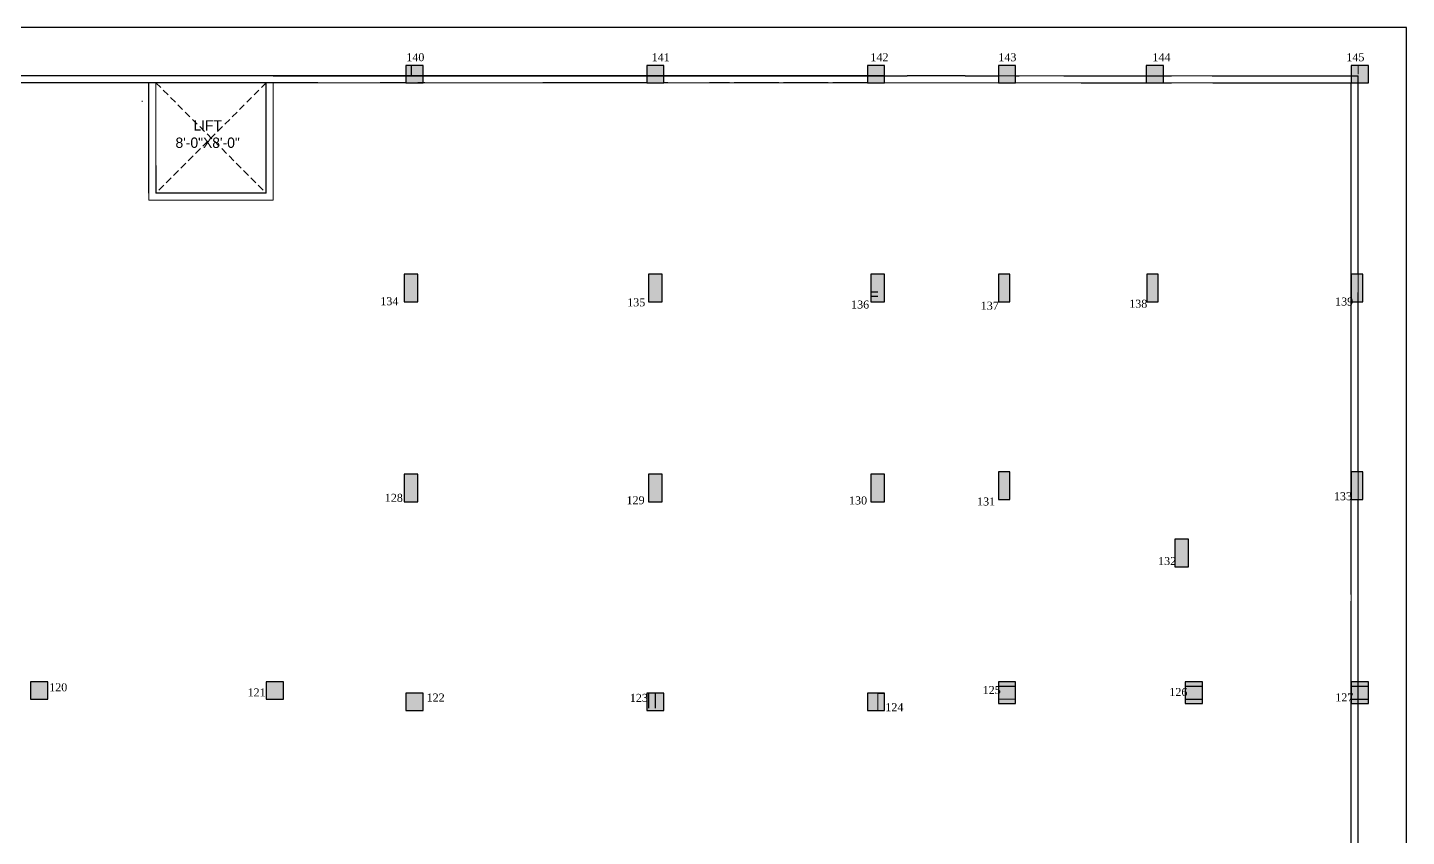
# Model space of a CAD drawing. Header units: inches. Extents: x -90 to 2036, y -33 to 3377.
# Drawn here: x 774 to 1974, y 1906 to 2609 of the extents above; entities that cross this region are included whole.
import ezdxf

# ---------------------------------------------------------------- set-up
doc = ezdxf.new("R2010")
doc.units = ezdxf.units.IN
doc.header["$MEASUREMENT"] = 0
doc.linetypes.add('DASHED', pattern=[0.75, 0.5, -0.25])
doc.layers.get('0').update_dxf_attribs({"color": 8, "linetype": 'CONTINUOUS'})
for name, color, linetype in [('BOUNDARY', 8, 'CONTINUOUS'), ('COLUMN', 8, 'CONTINUOUS'), ('TEXT', 8, 'CONTINUOUS'), ('WALL', 8, 'CONTINUOUS')]:
    doc.layers.add(name, color=color, linetype=linetype)
doc.styles.add('H St Bt', font='stylu.ttf')
doc.styles.add('TECHNICBOLD', font='times.ttf', dxfattribs={"height": 10})

msp = doc.modelspace()

# ---------------------------------------------------------------- hatches: boundary and pattern name
at = {"layer": 'COLUMN', "linetype": 'Continuous'}
for points in [[(1118.5, 2576), (1103.5, 2576), (1103.5, 2561), (1118.5, 2561)], [(1328, 2576), (1313, 2576), (1313, 2561), (1328, 2561)], [(1520, 2576), (1505, 2576), (1505, 2561), (1520, 2561)], [(1634, 2576), (1619, 2576), (1619, 2561), (1634, 2561)], [(1762.5, 2576), (1747.5, 2576), (1747.5, 2561), (1762.5, 2561)], [(1941, 2576), (1926, 2576), (1926, 2561), (1941, 2561)], [(1102, 2370.5), (1114, 2370.5), (1114, 2394.5), (1102, 2394.5)], [(1314.5, 2370.5), (1326.5, 2370.5), (1326.5, 2394.5), (1314.5, 2394.5)], [(1508, 2370.5), (1520, 2370.5), (1520, 2394.5), (1508, 2394.5)], [(1619, 2370.5), (1629, 2370.5), (1629, 2394.5), (1619, 2394.5)], [(1748, 2370.5), (1758, 2370.5), (1758, 2394.5), (1748, 2394.5)], [(1926, 2370.5), (1936, 2370.5), (1936, 2394.5), (1926, 2394.5)], [(1102, 2196.5), (1114, 2196.5), (1114, 2220.5), (1102, 2220.5)], [(1314.5, 2196.5), (1326.5, 2196.5), (1326.5, 2220.5), (1314.5, 2220.5)], [(1508, 2196.5), (1520, 2196.5), (1520, 2220.5), (1508, 2220.5)], [(1619, 2198.5), (1629, 2198.5), (1629, 2222.5), (1619, 2222.5)], [(1926, 2198.5), (1936, 2198.5), (1936, 2222.5), (1926, 2222.5)], [(1772.5, 2140), (1784.5, 2140), (1784.5, 2164), (1772.5, 2164)], [(792, 2040), (777, 2040), (777, 2025), (792, 2025)], [(997, 2040), (982, 2040), (982, 2025), (997, 2025)], [(1634, 2040), (1619, 2040), (1619, 2025), (1634, 2025)], [(1796.5, 2040), (1781.5, 2040), (1781.5, 2025), (1796.5, 2025)], [(1941, 2040), (1926, 2040), (1926, 2025), (1941, 2025)], [(1118.5, 2030), (1103.5, 2030), (1103.5, 2015), (1118.5, 2015)], [(1328, 2030), (1313, 2030), (1313, 2015), (1328, 2015)], [(1520, 2030), (1505, 2030), (1505, 2015), (1520, 2015)], [(1634, 2036), (1619, 2036), (1619, 2021), (1634, 2021)], [(1796.5, 2036), (1781.5, 2036), (1781.5, 2021), (1796.5, 2021)], [(1941, 2036), (1926, 2036), (1926, 2021), (1941, 2021)]]:
    msp.add_hatch(color=256, dxfattribs=at).paths.add_polyline_path(points)
at = {"layer": 'TEXT', "lineweight": 0}
for points in [[(1118.5, 2576), (1103.5, 2576), (1103.5, 2561), (1118.5, 2561)], [(1328, 2576), (1313, 2576), (1313, 2561), (1328, 2561)], [(1520, 2576), (1505, 2576), (1505, 2561), (1520, 2561)], [(1634, 2576), (1619, 2576), (1619, 2561), (1634, 2561)], [(1762.5, 2576), (1747.5, 2576), (1747.5, 2561), (1762.5, 2561)], [(1941, 2576), (1926, 2576), (1926, 2561), (1941, 2561)], [(1102, 2370.5), (1114, 2370.5), (1114, 2394.5), (1102, 2394.5)], [(1314.5, 2370.5), (1326.5, 2370.5), (1326.5, 2394.5), (1314.5, 2394.5)], [(1508, 2370.5), (1520, 2370.5), (1520, 2394.5), (1508, 2394.5)], [(1619, 2370.5), (1629, 2370.5), (1629, 2394.5), (1619, 2394.5)], [(1748, 2370.5), (1758, 2370.5), (1758, 2394.5), (1748, 2394.5)], [(1926, 2370.5), (1936, 2370.5), (1936, 2394.5), (1926, 2394.5)], [(1102, 2196.5), (1114, 2196.5), (1114, 2220.5), (1102, 2220.5)], [(1314.5, 2196.5), (1326.5, 2196.5), (1326.5, 2220.5), (1314.5, 2220.5)], [(1508, 2196.5), (1520, 2196.5), (1520, 2220.5), (1508, 2220.5)], [(1619, 2198.5), (1629, 2198.5), (1629, 2222.5), (1619, 2222.5)], [(1926, 2198.5), (1936, 2198.5), (1936, 2222.5), (1926, 2222.5)], [(1772.5, 2140), (1784.5, 2140), (1784.5, 2164), (1772.5, 2164)], [(792, 2040), (777, 2040), (777, 2025), (792, 2025)], [(997, 2040), (982, 2040), (982, 2025), (997, 2025)], [(1634, 2040), (1619, 2040), (1619, 2025), (1634, 2025)], [(1796.5, 2040), (1781.5, 2040), (1781.5, 2025), (1796.5, 2025)], [(1941, 2040), (1926, 2040), (1926, 2025), (1941, 2025)], [(1118.5, 2030), (1103.5, 2030), (1103.5, 2015), (1118.5, 2015)], [(1328, 2030), (1313, 2030), (1313, 2015), (1328, 2015)], [(1520, 2030), (1505, 2030), (1505, 2015), (1520, 2015)]]:
    msp.add_hatch(color=256, dxfattribs=at).paths.add_polyline_path(points)

# ---------------------------------------------------------------- linework, layer by layer
at = {"linetype": 'Continuous', "ltscale": 12}
for p, q in [((1974, 2609), (-90, 2609)), ((1974, 633), (1974, 2609))]:
    msp.add_line(p, q, dxfattribs=at)
at = {"lineweight": 0}
for p, q in [((1926, 2568.5), (1926, 2576)), ((1932, 2568.5), (1932, 2576)), ((885.9, 2485.8), (885.9, 2561)), ((1118.5, 2567), (1027, 2567)), ((1118.5, 2561), (1103.5, 2561)), ((1126.8, 2561), (1114.8, 2561)), ((1926, 2561), (1926, 2471.8)), ((873.9, 2544.4), (873.9, 2545.4)), ((879.9, 2497.4), (879.9, 2537)), ((982, 2497.4), (982, 2537)), ((988, 2485.8), (988, 2537)), ((982, 2489), (982, 2465))]:
    msp.add_line(p, q, dxfattribs=at)
at = {"linetype": 'DASHED', "lineweight": 0, "ltscale": 12}
for p, q in [((885.9, 2561), (982, 2465)), ((982, 2561), (885.9, 2465)), ((982, 2486), (982, 2537)), ((988, 2486), (988, 2537))]:
    msp.add_line(p, q, dxfattribs=at)
at = {"lineweight": 35}
msp.add_line((988, 2567), (1520, 2567), dxfattribs=at)
at = {"linetype": 'Continuous'}
msp.add_line((1590, 2567), (1539.5, 2567), dxfattribs=at)
at = {"layer": 'BOUNDARY', "lineweight": 18}
for p, q in [((1932, 2567), (-15, 2567)), ((1926, 2561), (-9, 2561)), ((879.9, 2561), (879.9, 2459)), ((885.9, 2561), (885.9, 2465)), ((982, 2465), (982, 2561)), ((988, 2459), (988, 2561)), ((1926, 835.9), (1926, 2561)), ((1932, 835.9), (1932, 2567)), ((885.9, 2465), (982, 2465)), ((879.9, 2459), (988, 2459))]:
    msp.add_line(p, q, dxfattribs=at)
at = {"layer": 'COLUMN', "linetype": 'Continuous'}
for p, q in [((1619, 2040), (1619, 2021)), ((1781.5, 2040), (1781.5, 2021)), ((1926, 2040), (1926, 2021))]:
    msp.add_line(p, q, dxfattribs=at)
for points in [[(1103.5, 2561), (1118.5, 2561), (1118.5, 2576), (1103.5, 2576)], [(1313, 2561), (1328, 2561), (1328, 2576), (1313, 2576)], [(1505, 2561), (1520, 2561), (1520, 2576), (1505, 2576)], [(1619, 2561), (1634, 2561), (1634, 2576), (1619, 2576)], [(1747.5, 2561), (1762.5, 2561), (1762.5, 2576), (1747.5, 2576)], [(1926, 2561), (1941, 2561), (1941, 2576), (1926, 2576)], [(1102, 2370.5), (1114, 2370.5), (1114, 2394.5), (1102, 2394.5)], [(1314.5, 2370.5), (1326.5, 2370.5), (1326.5, 2394.5), (1314.5, 2394.5)], [(1508, 2370.5), (1520, 2370.5), (1520, 2394.5), (1508, 2394.5)], [(1619, 2370.5), (1629, 2370.5), (1629, 2394.5), (1619, 2394.5)], [(1748, 2370.5), (1758, 2370.5), (1758, 2394.5), (1748, 2394.5)], [(1926, 2370.5), (1936, 2370.5), (1936, 2394.5), (1926, 2394.5)], [(1102, 2196.5), (1114, 2196.5), (1114, 2220.5), (1102, 2220.5)], [(1314.5, 2196.5), (1326.5, 2196.5), (1326.5, 2220.5), (1314.5, 2220.5)], [(1508, 2196.5), (1520, 2196.5), (1520, 2220.5), (1508, 2220.5)], [(1619, 2198.5), (1629, 2198.5), (1629, 2222.5), (1619, 2222.5)], [(1926, 2198.5), (1936, 2198.5), (1936, 2222.5), (1926, 2222.5)], [(1772.5, 2140), (1784.5, 2140), (1784.5, 2164), (1772.5, 2164)], [(777, 2025), (792, 2025), (792, 2040), (777, 2040)], [(982, 2025), (997, 2025), (997, 2040), (982, 2040)], [(1103.5, 2015), (1118.5, 2015), (1118.5, 2030), (1103.5, 2030)], [(1313, 2015), (1328, 2015), (1328, 2030), (1313, 2030)], [(1505, 2015), (1520, 2015), (1520, 2030), (1505, 2030)]]:
    msp.add_lwpolyline(points, close=True, dxfattribs=at)
for points in [[(1634, 2040), (1619, 2040)], [(1619, 2021), (1634, 2021), (1634, 2040)], [(1796.5, 2040), (1781.5, 2040)], [(1781.5, 2021), (1796.5, 2021), (1796.5, 2040)], [(1941, 2040), (1926, 2040)], [(1926, 2021), (1941, 2021), (1941, 2040)], [(1634, 2036), (1619, 2036)], [(1796.5, 2036), (1781.5, 2036)], [(1941, 2036), (1926, 2036)], [(1781.5, 2025), (1796.5, 2025)], [(1926, 2025), (1941, 2025)]]:
    msp.add_lwpolyline(points, dxfattribs=at)
at = {"layer": 'TEXT', "lineweight": 0}
for p, q in [((1103.5, 2561), (1120, 2561)), ((1120, 2567), (1114, 2567)), ((1514, 2030), (1514, 2015.1))]:
    msp.add_line(p, q, dxfattribs=at)
msp.add_lwpolyline([(1118.5, 2561), (1118.5, 2576), (1103.5, 2576), (1103.5, 2561)], dxfattribs=at)
for points in [[(1313, 2561), (1328, 2561), (1328, 2576), (1313, 2576)], [(1505, 2561), (1520, 2561), (1520, 2576), (1505, 2576)], [(1619, 2561), (1634, 2561), (1634, 2576), (1619, 2576)], [(1747.5, 2561), (1762.5, 2561), (1762.5, 2576), (1747.5, 2576)], [(1926, 2561), (1941, 2561), (1941, 2576), (1926, 2576)], [(1102, 2370.5), (1114, 2370.5), (1114, 2394.5), (1102, 2394.5)], [(1314.5, 2370.5), (1326.5, 2370.5), (1326.5, 2394.5), (1314.5, 2394.5)], [(1508, 2370.5), (1520, 2370.5), (1520, 2394.5), (1508, 2394.5)], [(1619, 2370.5), (1629, 2370.5), (1629, 2394.5), (1619, 2394.5)], [(1748, 2370.5), (1758, 2370.5), (1758, 2394.5), (1748, 2394.5)], [(1926, 2370.5), (1936, 2370.5), (1936, 2394.5), (1926, 2394.5)], [(1102, 2196.5), (1114, 2196.5), (1114, 2220.5), (1102, 2220.5)], [(1314.5, 2196.5), (1326.5, 2196.5), (1326.5, 2220.5), (1314.5, 2220.5)], [(1508, 2196.5), (1520, 2196.5), (1520, 2220.5), (1508, 2220.5)], [(1619, 2198.5), (1629, 2198.5), (1629, 2222.5), (1619, 2222.5)], [(1926, 2198.5), (1936, 2198.5), (1936, 2222.5), (1926, 2222.5)], [(1772.5, 2140), (1784.5, 2140), (1784.5, 2164), (1772.5, 2164)], [(777, 2025), (792, 2025), (792, 2040), (777, 2040)], [(982, 2025), (997, 2025), (997, 2040), (982, 2040)], [(1619, 2025), (1634, 2025), (1634, 2040), (1619, 2040)], [(1781.5, 2025), (1796.5, 2025), (1796.5, 2040), (1781.5, 2040)], [(1926, 2025), (1941, 2025), (1941, 2040), (1926, 2040)], [(1103.5, 2015), (1118.5, 2015), (1118.5, 2030), (1103.5, 2030)], [(1313, 2015), (1328, 2015), (1328, 2030), (1313, 2030)], [(1505, 2015), (1520, 2015), (1520, 2030), (1505, 2030)]]:
    msp.add_lwpolyline(points, close=True, dxfattribs=at)
at = {"layer": 'WALL', "linetype": 'Continuous'}
for p, q in [((1108, 2576), (1108, 2567)), ((1027, 2567), (-15, 2567)), ((1027, 2561), (-9, 2561)), ((879.9, 2465), (879.9, 2561)), ((982, 2465), (982, 2561)), ((1103.5, 2561), (1081, 2561)), ((1120, 2567), (1114, 2567)), ((1120, 2561), (1114, 2561)), ((1222.5, 2567), (1331.5, 2567)), ((1313, 2561), (1222.5, 2561)), ((1331.5, 2561), (1328, 2561)), ((1367.5, 2567), (1505, 2567)), ((1385, 2561), (1367.5, 2561)), ((1428, 2561), (1389, 2561)), ((1471, 2561), (1432, 2561)), ((1505, 2561), (1475, 2561)), ((1520, 2567), (1539.5, 2567)), ((1590, 2567), (1619, 2567)), ((1619, 2561), (1625, 2561)), ((1634, 2567), (1637, 2567)), ((1676, 2567), (1769.6, 2567)), ((1691, 2561), (1769.6, 2561)), ((1691, 2561), (1769.6, 2561)), ((1762.5, 2561), (1769.6, 2561)), ((1805.1, 2567), (1932, 2567)), ((1805.6, 2561), (1941, 2561)), ((1926, 2116), (1926, 2561)), ((1932, 2394.5), (1932, 2567)), ((885.9, 2489), (885.9, 2465)), ((982, 2465), (885.9, 2465)), ((1514, 2379), (1508, 2379)), ((1932, 2222.5), (1932, 2378.5)), ((1514, 2375), (1508, 2375)), ((1932, 1812), (1932, 2198.5)), ((1926, 1323), (1926, 2110)), ((1314.5, 2030), (1314.5, 2017)), ((1320.5, 2030), (1320.5, 2017))]:
    msp.add_line(p, q, dxfattribs=at)
at = {"layer": 'WALL'}
msp.add_line((1514, 2030), (1520, 2030), dxfattribs=at)

# ---------------------------------------------------------------- texts
at = {"layer": 'TEXT', "lineweight": 0}
for s, insert, char_height, width, attachment_point, style in [('140', (1103.8, 2586.7), 6.96, 5.139, 1, 'TECHNICBOLD'), ('141', (1317.3, 2586.7), 6.96, 5.139, 1, 'TECHNICBOLD'), ('142', (1507.6, 2586.7), 6.96, 5.139, 1, 'TECHNICBOLD'), ('143', (1618.9, 2586.7), 6.96, 5.139, 1, 'TECHNICBOLD'), ('144', (1753, 2586.7), 6.96, 5.139, 1, 'TECHNICBOLD'), ('145', (1921.7, 2586.7), 6.96, 5.139, 1, 'TECHNICBOLD'), ('LIFT\\P8\'-0"X8\'-0"', (931, 2516.3), 9, 125.344, 5, 'H St Bt'), ('134', (1081.2, 2374.5), 6.96, 5.139, 1, 'TECHNICBOLD'), ('135', (1296, 2373.5), 6.96, 5.139, 1, 'TECHNICBOLD'), ('136', (1490.8, 2371.6), 6.96, 5.139, 1, 'TECHNICBOLD'), ('137', (1603.6, 2370.6), 6.96, 5.139, 1, 'TECHNICBOLD'), ('138', (1732.8, 2372.3), 6.96, 5.139, 1, 'TECHNICBOLD'), ('139', (1911.9, 2374.2), 6.96, 5.139, 1, 'TECHNICBOLD'), ('128', (1085.1, 2203.5), 6.96, 5.139, 1, 'TECHNICBOLD'), ('129', (1295.4, 2201.4), 6.96, 5.139, 1, 'TECHNICBOLD'), ('130', (1489, 2201.2), 6.96, 5.139, 1, 'TECHNICBOLD'), ('131', (1600.4, 2200.3), 6.96, 5.139, 1, 'TECHNICBOLD'), ('133', (1910.9, 2204.9), 6.96, 5.139, 1, 'TECHNICBOLD'), ('132', (1757.9, 2148.5), 6.96, 5.139, 1, 'TECHNICBOLD'), ('120', (793.1, 2038.7), 6.96, 5.139, 1, 'TECHNICBOLD'), ('121', (965.7, 2034.2), 6.96, 5.139, 1, 'TECHNICBOLD'), ('122', (1121.5, 2029.8), 6.96, 5.139, 1, 'TECHNICBOLD'), ('123', (1298.3, 2029.5), 6.96, 5.139, 1, 'TECHNICBOLD'), ('125', (1605.3, 2036.3), 6.96, 5.139, 1, 'TECHNICBOLD'), ('126', (1767.7, 2034.6), 6.96, 5.139, 1, 'TECHNICBOLD'), ('127', (1912.1, 2029.9), 6.96, 5.139, 1, 'TECHNICBOLD'), ('124', (1520.6, 2021.4), 6.96, 5.139, 1, 'TECHNICBOLD')]:
    msp.add_mtext(s, dxfattribs=dict(at, insert=insert, char_height=char_height, width=width, attachment_point=attachment_point, style=style))

doc.saveas('drawing.dxf')
